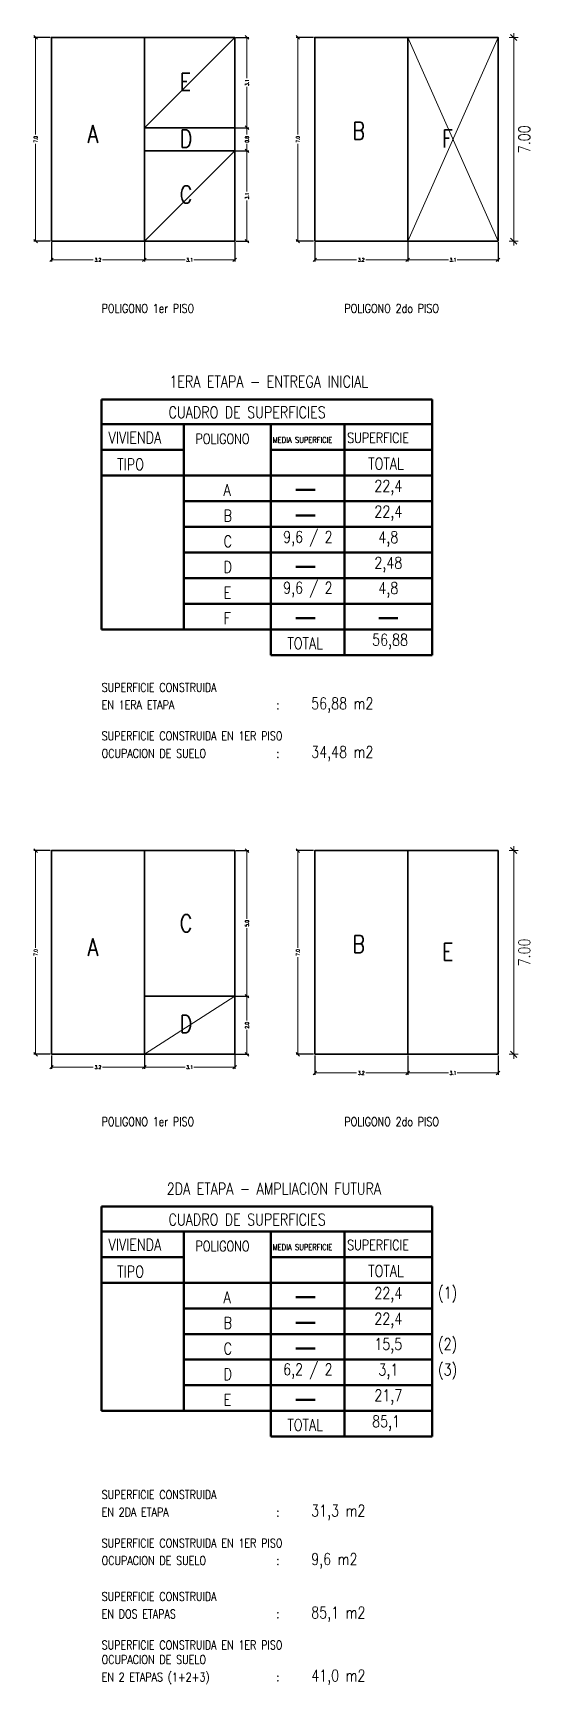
# Model space of a CAD drawing. Header units: metres. Extents: x -2 to 612, y -64 to 156.
# Drawn here: x 523.7 to 540.9, y 99.1 to 155.9 of the extents above; entities that cross this region are included whole.
import ezdxf

# ---------------------------------------------------------------- set-up
doc = ezdxf.new("R2010")
doc.units = ezdxf.units.M
doc.header["$LTSCALE"] = 5
doc.header["$MEASUREMENT"] = 0
doc.layers.get('0').update_dxf_attribs({"color": 30})
doc.layers.get('DEFPOINTS').update_dxf_attribs({"color": 210})
for name, color, linetype, lineweight in [('A-ANNO-DIMS', 3, 'Continuous', 18), ('A-ANNO-TEXT', 3, 'Continuous', 18), ('A-AREA-LINE', 1, 'Continuous', 50), ('A-ELEV-IDEN', 3, 'Continuous', 18), ('A-ELEV-MBE1', 7, 'Continuous', 35)]:
    doc.layers.add(name, color=color, linetype=linetype, lineweight=lineweight)
doc.styles.add('E-ROMANS', font='romans.shx', dxfattribs={"width": 0.8})
doc.dimstyles.new('E-0100_TICK_12', dxfattribs={"dimscale": 0.001, "dimtxt": 120, "dimasz": 120, "dimexe": 60, "dimexo": 40, "dimgap": 60, "dimtad": 0, "dimzin": 0, "dimdsep": 46, "dimtxsty": 'E-ROMANS', "dimblk": 'OBLIQUE', "dimcen": 60, "dimclrd": 256, "dimclre": 256, "dimclrt": 256, "dimadec": 0, "dimazin": 0, "dimtfac": 1, "dimtmove": 1, "dimatfit": 3, "dimldrblk": 'OPEN90', "dimfxl": 1, "dimtfill": 1, "dimtolj": 1, "dimtzin": 0, "dimlwd": -1, "dimarcsym": 0})

# ---------------------------------------------------------------- blocks, each defined once
blk = doc.blocks.new('_Oblique')
at = {"color": 0, "linetype": 'ByBlock', "lineweight": -2}
blk.add_line((-0.5, -0.5), (0.5, 0.5), dxfattribs=at)
blk = doc.blocks.new('*D1518')
at = {"layer": 'A-ANNO-DIMS', "lineweight": -2, "transparency": 16777216}
for p, q in [((524.33, 155.735), (523.766, 155.735)), ((524.33, 148.736), (523.766, 148.736))]:
    blk.add_line(p, q, dxfattribs=at)
at = {"layer": 'A-ANNO-DIMS', "transparency": 16777216}
for p, q in [((523.826, 155.735), (523.826, 152.396)), ((523.826, 148.736), (523.826, 152.075))]:
    blk.add_line(p, q, dxfattribs=at)
at = {"layer": 'DEFPOINTS', "color": 0, "transparency": 16777216}
for p in [(523.826, 155.735), (524.37, 155.735), (524.37, 148.736)]:
    blk.add_point(p, dxfattribs=at)
at = {"layer": 'A-ANNO-DIMS', "transparency": 16777216, "xscale": 0.12, "yscale": 0.12, "zscale": 0.12}
for p, rotation in [((523.826, 155.735), 90), ((523.826, 148.736), 270)]:
    blk.add_blockref('_Oblique', p, dxfattribs=dict(at, rotation=rotation))
at = {"layer": 'A-ANNO-DIMS', "transparency": 16777216, "insert": (523.826, 152.235), "char_height": 0.12, "attachment_point": 5, "rotation": 90, "style": 'E-ROMANS', "bg_fill": 3, "box_fill_scale": 1.25, "bg_fill_color": 256, "bg_fill_true_color": 13158600, "bg_fill_transparency": 0}
blk.add_mtext('\\A1;7.0', dxfattribs=at)
blk = doc.blocks.new('_Open90')
at = {"color": 0, "linetype": 'ByBlock', "lineweight": -2}
for p, q in [((0, 0), (-1, 0)), ((-0.5, 0.5), (0, 0)), ((0, 0), (-0.5, -0.5))]:
    blk.add_line(p, q, dxfattribs=at)
blk = doc.blocks.new('*D1519')
at = {"layer": 'A-ANNO-DIMS', "lineweight": -2, "transparency": 16777216}
for p, q in [((524.37, 148.696), (524.37, 148.035)), ((527.563, 148.696), (527.563, 148.035))]:
    blk.add_line(p, q, dxfattribs=at)
at = {"layer": 'A-ANNO-DIMS', "transparency": 16777216}
for p, q in [((524.37, 148.095), (525.806, 148.095)), ((527.563, 148.095), (526.127, 148.095))]:
    blk.add_line(p, q, dxfattribs=at)
at = {"layer": 'DEFPOINTS', "color": 0, "transparency": 16777216}
for p in [(524.37, 148.736), (527.563, 148.736), (527.563, 148.095)]:
    blk.add_point(p, dxfattribs=at)
at = {"layer": 'A-ANNO-DIMS', "transparency": 16777216, "xscale": 0.12, "yscale": 0.12, "zscale": 0.12, "rotation": 180}
blk.add_blockref('_Oblique', (524.37, 148.095), dxfattribs=at)
at = {"layer": 'A-ANNO-DIMS', "transparency": 16777216, "xscale": 0.12, "yscale": 0.12, "zscale": 0.12}
blk.add_blockref('_Oblique', (527.563, 148.095), dxfattribs=at)
at = {"layer": 'A-ANNO-DIMS', "transparency": 16777216, "insert": (525.967, 148.095), "char_height": 0.12, "attachment_point": 5, "style": 'E-ROMANS', "bg_fill": 3, "box_fill_scale": 1.25, "bg_fill_color": 256, "bg_fill_true_color": 13158600, "bg_fill_transparency": 0}
blk.add_mtext('\\A1;3.2', dxfattribs=at)
blk = doc.blocks.new('*D1520')
at = {"layer": 'A-ANNO-DIMS', "lineweight": -2, "transparency": 16777216}
for p, q in [((527.563, 148.696), (527.563, 148.035)), ((530.665, 148.696), (530.665, 148.035))]:
    blk.add_line(p, q, dxfattribs=at)
at = {"layer": 'A-ANNO-DIMS', "transparency": 16777216}
for p, q in [((527.563, 148.095), (528.967, 148.095)), ((530.665, 148.095), (529.261, 148.095))]:
    blk.add_line(p, q, dxfattribs=at)
at = {"layer": 'DEFPOINTS', "color": 0, "transparency": 16777216}
for p in [(527.563, 148.736), (530.665, 148.736), (530.665, 148.095)]:
    blk.add_point(p, dxfattribs=at)
at = {"layer": 'A-ANNO-DIMS', "transparency": 16777216, "xscale": 0.12, "yscale": 0.12, "zscale": 0.12, "rotation": 180}
blk.add_blockref('_Oblique', (527.563, 148.095), dxfattribs=at)
at = {"layer": 'A-ANNO-DIMS', "transparency": 16777216, "xscale": 0.12, "yscale": 0.12, "zscale": 0.12}
blk.add_blockref('_Oblique', (530.665, 148.095), dxfattribs=at)
at = {"layer": 'A-ANNO-DIMS', "transparency": 16777216, "insert": (529.114, 148.095), "char_height": 0.12, "attachment_point": 5, "style": 'E-ROMANS', "bg_fill": 3, "box_fill_scale": 1.25, "bg_fill_color": 256, "bg_fill_true_color": 13158600, "bg_fill_transparency": 0}
blk.add_mtext('\\A1;3.1', dxfattribs=at)
blk = doc.blocks.new('*D1521')
at = {"layer": 'A-ANNO-DIMS', "lineweight": -2, "transparency": 16777216}
for p, q in [((530.705, 151.838), (531.146, 151.838)), ((530.705, 148.736), (531.146, 148.736))]:
    blk.add_line(p, q, dxfattribs=at)
at = {"layer": 'A-ANNO-DIMS', "transparency": 16777216}
for p, q in [((531.086, 151.838), (531.086, 150.434)), ((531.086, 148.736), (531.086, 150.14))]:
    blk.add_line(p, q, dxfattribs=at)
at = {"layer": 'DEFPOINTS', "color": 0, "transparency": 16777216}
for p in [(530.665, 151.838), (531.086, 151.838), (530.665, 148.736)]:
    blk.add_point(p, dxfattribs=at)
at = {"layer": 'A-ANNO-DIMS', "transparency": 16777216, "xscale": 0.12, "yscale": 0.12, "zscale": 0.12}
for p, rotation in [((531.086, 151.838), 90), ((531.086, 148.736), 270)]:
    blk.add_blockref('_Oblique', p, dxfattribs=dict(at, rotation=rotation))
at = {"layer": 'A-ANNO-DIMS', "transparency": 16777216, "insert": (531.086, 150.287), "char_height": 0.12, "attachment_point": 5, "rotation": 90, "style": 'E-ROMANS', "bg_fill": 3, "box_fill_scale": 1.25, "bg_fill_color": 256, "bg_fill_true_color": 13158600, "bg_fill_transparency": 0}
blk.add_mtext('\\A1;3.1', dxfattribs=at)
blk = doc.blocks.new('*D1522')
at = {"layer": 'A-ANNO-DIMS', "lineweight": -2, "transparency": 16777216}
for p, q in [((530.705, 152.633), (531.146, 152.633)), ((530.705, 151.838), (531.146, 151.838))]:
    blk.add_line(p, q, dxfattribs=at)
at = {"layer": 'A-ANNO-DIMS', "transparency": 16777216}
for p, q in [((531.086, 152.633), (531.086, 152.396)), ((531.086, 151.838), (531.086, 152.075))]:
    blk.add_line(p, q, dxfattribs=at)
at = {"layer": 'DEFPOINTS', "color": 0, "transparency": 16777216}
for p in [(530.665, 152.633), (530.665, 151.838)]:
    blk.add_point(p, dxfattribs=at)
at = {"layer": 'A-ANNO-DIMS', "transparency": 16777216, "xscale": 0.12, "yscale": 0.12, "zscale": 0.12}
for p, rotation in [((531.086, 152.633), 90), ((531.086, 151.838), 270)]:
    blk.add_blockref('_Oblique', p, dxfattribs=dict(at, rotation=rotation))
at = {"layer": 'A-ANNO-DIMS', "transparency": 16777216, "insert": (531.086, 152.235), "char_height": 0.12, "attachment_point": 5, "rotation": 90, "style": 'E-ROMANS', "bg_fill": 3, "box_fill_scale": 1.25, "bg_fill_color": 256, "bg_fill_true_color": 13158600, "bg_fill_transparency": 0}
blk.add_mtext('\\A1;0.8', dxfattribs=at)
at = {"layer": 'DEFPOINTS', "color": 0, "transparency": 16777216}
blk.add_point((531.086, 152.633), dxfattribs=at)
blk = doc.blocks.new('*D1523')
at = {"layer": 'A-ANNO-DIMS', "lineweight": -2, "transparency": 16777216}
for p, q in [((530.705, 155.735), (531.146, 155.735)), ((530.705, 152.633), (531.146, 152.633))]:
    blk.add_line(p, q, dxfattribs=at)
at = {"layer": 'A-ANNO-DIMS', "transparency": 16777216}
for p, q in [((531.086, 155.735), (531.086, 154.331)), ((531.086, 152.633), (531.086, 154.037))]:
    blk.add_line(p, q, dxfattribs=at)
at = {"layer": 'DEFPOINTS', "color": 0, "transparency": 16777216}
for p in [(530.665, 155.735), (531.086, 155.735), (530.665, 152.633)]:
    blk.add_point(p, dxfattribs=at)
at = {"layer": 'A-ANNO-DIMS', "transparency": 16777216, "xscale": 0.12, "yscale": 0.12, "zscale": 0.12}
for p, rotation in [((531.086, 155.735), 90), ((531.086, 152.633), 270)]:
    blk.add_blockref('_Oblique', p, dxfattribs=dict(at, rotation=rotation))
at = {"layer": 'A-ANNO-DIMS', "transparency": 16777216, "insert": (531.086, 154.184), "char_height": 0.12, "attachment_point": 5, "rotation": 90, "style": 'E-ROMANS', "bg_fill": 3, "box_fill_scale": 1.25, "bg_fill_color": 256, "bg_fill_true_color": 13158600, "bg_fill_transparency": 0}
blk.add_mtext('\\A1;3.1', dxfattribs=at)
blk = doc.blocks.new('*D1524')
at = {"layer": 'A-ANNO-DIMS', "lineweight": -2, "transparency": 16777216}
for p, q in [((533.418, 148.696), (533.418, 148.035)), ((536.611, 148.696), (536.611, 148.035))]:
    blk.add_line(p, q, dxfattribs=at)
at = {"layer": 'A-ANNO-DIMS', "transparency": 16777216}
for p, q in [((533.418, 148.095), (534.854, 148.095)), ((536.611, 148.095), (535.175, 148.095))]:
    blk.add_line(p, q, dxfattribs=at)
at = {"layer": 'DEFPOINTS', "color": 0, "transparency": 16777216}
for p in [(533.418, 148.736), (536.611, 148.736), (536.611, 148.095)]:
    blk.add_point(p, dxfattribs=at)
at = {"layer": 'A-ANNO-DIMS', "transparency": 16777216, "xscale": 0.12, "yscale": 0.12, "zscale": 0.12, "rotation": 180}
blk.add_blockref('_Oblique', (533.418, 148.095), dxfattribs=at)
at = {"layer": 'A-ANNO-DIMS', "transparency": 16777216, "xscale": 0.12, "yscale": 0.12, "zscale": 0.12}
blk.add_blockref('_Oblique', (536.611, 148.095), dxfattribs=at)
at = {"layer": 'A-ANNO-DIMS', "transparency": 16777216, "insert": (535.014, 148.095), "char_height": 0.12, "attachment_point": 5, "style": 'E-ROMANS', "bg_fill": 3, "box_fill_scale": 1.25, "bg_fill_color": 256, "bg_fill_true_color": 13158600, "bg_fill_transparency": 0}
blk.add_mtext('\\A1;3.2', dxfattribs=at)
blk = doc.blocks.new('*D1525')
at = {"layer": 'A-ANNO-DIMS', "lineweight": -2, "transparency": 16777216}
for p, q in [((536.611, 148.696), (536.611, 148.035)), ((539.713, 148.696), (539.713, 148.035))]:
    blk.add_line(p, q, dxfattribs=at)
at = {"layer": 'A-ANNO-DIMS', "transparency": 16777216}
for p, q in [((536.611, 148.095), (538.015, 148.095)), ((539.713, 148.095), (538.309, 148.095))]:
    blk.add_line(p, q, dxfattribs=at)
at = {"layer": 'DEFPOINTS', "color": 0, "transparency": 16777216}
for p in [(536.611, 148.736), (539.713, 148.736), (539.713, 148.095)]:
    blk.add_point(p, dxfattribs=at)
at = {"layer": 'A-ANNO-DIMS', "transparency": 16777216, "xscale": 0.12, "yscale": 0.12, "zscale": 0.12, "rotation": 180}
blk.add_blockref('_Oblique', (536.611, 148.095), dxfattribs=at)
at = {"layer": 'A-ANNO-DIMS', "transparency": 16777216, "xscale": 0.12, "yscale": 0.12, "zscale": 0.12}
blk.add_blockref('_Oblique', (539.713, 148.095), dxfattribs=at)
at = {"layer": 'A-ANNO-DIMS', "transparency": 16777216, "insert": (538.162, 148.095), "char_height": 0.12, "attachment_point": 5, "style": 'E-ROMANS', "bg_fill": 3, "box_fill_scale": 1.25, "bg_fill_color": 256, "bg_fill_true_color": 13158600, "bg_fill_transparency": 0}
blk.add_mtext('\\A1;3.1', dxfattribs=at)
blk = doc.blocks.new('*D1526')
at = {"layer": 'A-ANNO-DIMS', "lineweight": -2, "transparency": 16777216}
for p, q in [((533.378, 155.735), (532.775, 155.735)), ((533.378, 148.736), (532.775, 148.736))]:
    blk.add_line(p, q, dxfattribs=at)
at = {"layer": 'A-ANNO-DIMS', "transparency": 16777216}
for p, q in [((532.835, 155.735), (532.835, 152.396)), ((532.835, 148.736), (532.835, 152.075))]:
    blk.add_line(p, q, dxfattribs=at)
at = {"layer": 'DEFPOINTS', "color": 0, "transparency": 16777216}
for p in [(532.835, 155.735), (533.418, 155.735), (533.418, 148.736)]:
    blk.add_point(p, dxfattribs=at)
at = {"layer": 'A-ANNO-DIMS', "transparency": 16777216, "xscale": 0.12, "yscale": 0.12, "zscale": 0.12}
for p, rotation in [((532.835, 155.735), 90), ((532.835, 148.736), 270)]:
    blk.add_blockref('_Oblique', p, dxfattribs=dict(at, rotation=rotation))
at = {"layer": 'A-ANNO-DIMS', "transparency": 16777216, "insert": (532.835, 152.235), "char_height": 0.12, "attachment_point": 5, "rotation": 90, "style": 'E-ROMANS', "bg_fill": 3, "box_fill_scale": 1.25, "bg_fill_color": 256, "bg_fill_true_color": 13158600, "bg_fill_transparency": 0}
blk.add_mtext('\\A1;7.0', dxfattribs=at)
blk = doc.blocks.new('ARCH TICK 2')
for p, q in [((-1, 0), (0.5, 0)), ((0, 0.5), (0, -0.5))]:
    blk.add_line(p, q)
at = {"color": 0, "linetype": 'ByBlock'}
blk.add_line((-0.35, -0.35), (0.35, 0.35), dxfattribs=at)
at = {"color": 0, "linetype": 'ByBlock', "const_width": 0.106}
blk.add_lwpolyline([(-0.35, -0.35), (0.35, 0.35)], dxfattribs=at)
blk = doc.blocks.new('*D1527')
at = {"layer": 'A-ANNO-DIMS', "transparency": 16777216}
blk.add_line((540.251, 149.036), (540.251, 155.435), dxfattribs=at)
at = {"layer": 'DEFPOINTS', "color": 0, "transparency": 16777216}
for p in [(539.713, 155.735), (540.251, 155.735), (539.713, 148.736)]:
    blk.add_point(p, dxfattribs=at)
at = {"layer": 'A-ANNO-DIMS', "transparency": 16777216, "xscale": 0.3, "yscale": 0.3, "zscale": 0.3}
for p, rotation in [((540.251, 155.735), 90), ((540.251, 148.736), 270)]:
    blk.add_blockref('ARCH TICK 2', p, dxfattribs=dict(at, rotation=rotation))
at = {"layer": 'A-ANNO-DIMS', "transparency": 16777216, "insert": (540.617, 152.235), "char_height": 0.4, "attachment_point": 5, "rotation": 90, "style": 'E-ROMANS'}
blk.add_mtext('\\A1;7.00', dxfattribs=at)
blk = doc.blocks.new('*D1529')
at = {"layer": 'A-ANNO-DIMS', "lineweight": -2, "transparency": 16777216}
for p, q in [((524.33, 127.795), (523.766, 127.795)), ((524.33, 120.796), (523.766, 120.796))]:
    blk.add_line(p, q, dxfattribs=at)
at = {"layer": 'A-ANNO-DIMS', "transparency": 16777216}
for p, q in [((523.826, 127.795), (523.826, 124.456)), ((523.826, 120.796), (523.826, 124.135))]:
    blk.add_line(p, q, dxfattribs=at)
at = {"layer": 'DEFPOINTS', "color": 0, "transparency": 16777216}
for p in [(523.826, 127.795), (524.37, 127.795), (524.37, 120.796)]:
    blk.add_point(p, dxfattribs=at)
at = {"layer": 'A-ANNO-DIMS', "transparency": 16777216, "xscale": 0.12, "yscale": 0.12, "zscale": 0.12}
for p, rotation in [((523.826, 127.795), 90), ((523.826, 120.796), 270)]:
    blk.add_blockref('_Oblique', p, dxfattribs=dict(at, rotation=rotation))
at = {"layer": 'A-ANNO-DIMS', "transparency": 16777216, "insert": (523.826, 124.295), "char_height": 0.12, "attachment_point": 5, "rotation": 90, "style": 'E-ROMANS', "bg_fill": 3, "box_fill_scale": 1.25, "bg_fill_color": 256, "bg_fill_true_color": 13158600, "bg_fill_transparency": 0}
blk.add_mtext('\\A1;7.0', dxfattribs=at)
blk = doc.blocks.new('*D1530')
at = {"layer": 'A-ANNO-DIMS', "lineweight": -2, "transparency": 16777216}
for p, q in [((527.563, 122.756), (527.563, 120.294)), ((524.37, 120.756), (524.37, 120.294))]:
    blk.add_line(p, q, dxfattribs=at)
at = {"layer": 'A-ANNO-DIMS', "transparency": 16777216}
for p, q in [((524.37, 120.354), (525.806, 120.354)), ((527.563, 120.354), (526.127, 120.354))]:
    blk.add_line(p, q, dxfattribs=at)
at = {"layer": 'DEFPOINTS', "color": 0, "transparency": 16777216}
for p in [(527.563, 122.796), (524.37, 120.796), (527.563, 120.354)]:
    blk.add_point(p, dxfattribs=at)
at = {"layer": 'A-ANNO-DIMS', "transparency": 16777216, "xscale": 0.12, "yscale": 0.12, "zscale": 0.12, "rotation": 180}
blk.add_blockref('_Oblique', (524.37, 120.354), dxfattribs=at)
at = {"layer": 'A-ANNO-DIMS', "transparency": 16777216, "xscale": 0.12, "yscale": 0.12, "zscale": 0.12}
blk.add_blockref('_Oblique', (527.563, 120.354), dxfattribs=at)
at = {"layer": 'A-ANNO-DIMS', "transparency": 16777216, "insert": (525.967, 120.354), "char_height": 0.12, "attachment_point": 5, "style": 'E-ROMANS', "bg_fill": 3, "box_fill_scale": 1.25, "bg_fill_color": 256, "bg_fill_true_color": 13158600, "bg_fill_transparency": 0}
blk.add_mtext('\\A1;3.2', dxfattribs=at)
blk = doc.blocks.new('*D1531')
at = {"layer": 'A-ANNO-DIMS', "lineweight": -2, "transparency": 16777216}
for p, q in [((527.563, 122.756), (527.563, 120.294)), ((530.665, 122.756), (530.665, 120.294))]:
    blk.add_line(p, q, dxfattribs=at)
at = {"layer": 'A-ANNO-DIMS', "transparency": 16777216}
for p, q in [((527.563, 120.354), (528.967, 120.354)), ((530.665, 120.354), (529.261, 120.354))]:
    blk.add_line(p, q, dxfattribs=at)
at = {"layer": 'DEFPOINTS', "color": 0, "transparency": 16777216}
for p in [(527.563, 122.796), (530.665, 122.796), (530.665, 120.354)]:
    blk.add_point(p, dxfattribs=at)
at = {"layer": 'A-ANNO-DIMS', "transparency": 16777216, "xscale": 0.12, "yscale": 0.12, "zscale": 0.12, "rotation": 180}
blk.add_blockref('_Oblique', (527.563, 120.354), dxfattribs=at)
at = {"layer": 'A-ANNO-DIMS', "transparency": 16777216, "xscale": 0.12, "yscale": 0.12, "zscale": 0.12}
blk.add_blockref('_Oblique', (530.665, 120.354), dxfattribs=at)
at = {"layer": 'A-ANNO-DIMS', "transparency": 16777216, "insert": (529.114, 120.354), "char_height": 0.12, "attachment_point": 5, "style": 'E-ROMANS', "bg_fill": 3, "box_fill_scale": 1.25, "bg_fill_color": 256, "bg_fill_true_color": 13158600, "bg_fill_transparency": 0}
blk.add_mtext('\\A1;3.1', dxfattribs=at)
blk = doc.blocks.new('*D1532')
at = {"layer": 'A-ANNO-DIMS', "lineweight": -2, "transparency": 16777216}
for p, q in [((530.705, 127.795), (531.146, 127.795)), ((530.705, 122.796), (531.146, 122.796))]:
    blk.add_line(p, q, dxfattribs=at)
at = {"layer": 'A-ANNO-DIMS', "transparency": 16777216}
for p, q in [((531.086, 127.795), (531.086, 125.456)), ((531.086, 122.796), (531.086, 125.135))]:
    blk.add_line(p, q, dxfattribs=at)
at = {"layer": 'DEFPOINTS', "color": 0, "transparency": 16777216}
for p in [(530.665, 127.795), (531.086, 127.795), (530.665, 122.796)]:
    blk.add_point(p, dxfattribs=at)
at = {"layer": 'A-ANNO-DIMS', "transparency": 16777216, "xscale": 0.12, "yscale": 0.12, "zscale": 0.12}
for p, rotation in [((531.086, 127.795), 90), ((531.086, 122.796), 270)]:
    blk.add_blockref('_Oblique', p, dxfattribs=dict(at, rotation=rotation))
at = {"layer": 'A-ANNO-DIMS', "transparency": 16777216, "insert": (531.086, 125.295), "char_height": 0.12, "attachment_point": 5, "rotation": 90, "style": 'E-ROMANS', "bg_fill": 3, "box_fill_scale": 1.25, "bg_fill_color": 256, "bg_fill_true_color": 13158600, "bg_fill_transparency": 0}
blk.add_mtext('\\A1;5.0', dxfattribs=at)
blk = doc.blocks.new('*D1533')
at = {"layer": 'A-ANNO-DIMS', "lineweight": -2, "transparency": 16777216}
for p, q in [((533.418, 120.756), (533.418, 120.095)), ((536.611, 120.756), (536.611, 120.095))]:
    blk.add_line(p, q, dxfattribs=at)
at = {"layer": 'A-ANNO-DIMS', "transparency": 16777216}
for p, q in [((533.418, 120.155), (534.854, 120.155)), ((536.611, 120.155), (535.175, 120.155))]:
    blk.add_line(p, q, dxfattribs=at)
at = {"layer": 'DEFPOINTS', "color": 0, "transparency": 16777216}
for p in [(533.418, 120.796), (536.611, 120.796), (536.611, 120.155)]:
    blk.add_point(p, dxfattribs=at)
at = {"layer": 'A-ANNO-DIMS', "transparency": 16777216, "xscale": 0.12, "yscale": 0.12, "zscale": 0.12, "rotation": 180}
blk.add_blockref('_Oblique', (533.418, 120.155), dxfattribs=at)
at = {"layer": 'A-ANNO-DIMS', "transparency": 16777216, "xscale": 0.12, "yscale": 0.12, "zscale": 0.12}
blk.add_blockref('_Oblique', (536.611, 120.155), dxfattribs=at)
at = {"layer": 'A-ANNO-DIMS', "transparency": 16777216, "insert": (535.014, 120.155), "char_height": 0.12, "attachment_point": 5, "style": 'E-ROMANS', "bg_fill": 3, "box_fill_scale": 1.25, "bg_fill_color": 256, "bg_fill_true_color": 13158600, "bg_fill_transparency": 0}
blk.add_mtext('\\A1;3.2', dxfattribs=at)
blk = doc.blocks.new('*D1534')
at = {"layer": 'A-ANNO-DIMS', "lineweight": -2, "transparency": 16777216}
for p, q in [((536.611, 120.756), (536.611, 120.095)), ((539.713, 120.756), (539.713, 120.095))]:
    blk.add_line(p, q, dxfattribs=at)
at = {"layer": 'A-ANNO-DIMS', "transparency": 16777216}
for p, q in [((536.611, 120.155), (538.015, 120.155)), ((539.713, 120.155), (538.309, 120.155))]:
    blk.add_line(p, q, dxfattribs=at)
at = {"layer": 'DEFPOINTS', "color": 0, "transparency": 16777216}
for p in [(536.611, 120.796), (539.713, 120.796), (539.713, 120.155)]:
    blk.add_point(p, dxfattribs=at)
at = {"layer": 'A-ANNO-DIMS', "transparency": 16777216, "xscale": 0.12, "yscale": 0.12, "zscale": 0.12, "rotation": 180}
blk.add_blockref('_Oblique', (536.611, 120.155), dxfattribs=at)
at = {"layer": 'A-ANNO-DIMS', "transparency": 16777216, "xscale": 0.12, "yscale": 0.12, "zscale": 0.12}
blk.add_blockref('_Oblique', (539.713, 120.155), dxfattribs=at)
at = {"layer": 'A-ANNO-DIMS', "transparency": 16777216, "insert": (538.162, 120.155), "char_height": 0.12, "attachment_point": 5, "style": 'E-ROMANS', "bg_fill": 3, "box_fill_scale": 1.25, "bg_fill_color": 256, "bg_fill_true_color": 13158600, "bg_fill_transparency": 0}
blk.add_mtext('\\A1;3.1', dxfattribs=at)
blk = doc.blocks.new('*D1535')
at = {"layer": 'A-ANNO-DIMS', "lineweight": -2, "transparency": 16777216}
for p, q in [((533.378, 127.795), (532.775, 127.795)), ((533.378, 120.796), (532.775, 120.796))]:
    blk.add_line(p, q, dxfattribs=at)
at = {"layer": 'A-ANNO-DIMS', "transparency": 16777216}
for p, q in [((532.835, 127.795), (532.835, 124.456)), ((532.835, 120.796), (532.835, 124.135))]:
    blk.add_line(p, q, dxfattribs=at)
at = {"layer": 'DEFPOINTS', "color": 0, "transparency": 16777216}
for p in [(532.835, 127.795), (533.418, 127.795), (533.418, 120.796)]:
    blk.add_point(p, dxfattribs=at)
at = {"layer": 'A-ANNO-DIMS', "transparency": 16777216, "xscale": 0.12, "yscale": 0.12, "zscale": 0.12}
for p, rotation in [((532.835, 127.795), 90), ((532.835, 120.796), 270)]:
    blk.add_blockref('_Oblique', p, dxfattribs=dict(at, rotation=rotation))
at = {"layer": 'A-ANNO-DIMS', "transparency": 16777216, "insert": (532.835, 124.295), "char_height": 0.12, "attachment_point": 5, "rotation": 90, "style": 'E-ROMANS', "bg_fill": 3, "box_fill_scale": 1.25, "bg_fill_color": 256, "bg_fill_true_color": 13158600, "bg_fill_transparency": 0}
blk.add_mtext('\\A1;7.0', dxfattribs=at)
blk = doc.blocks.new('*D908')
at = {"layer": 'A-ANNO-DIMS', "transparency": 16777216}
blk.add_line((540.251, 121.096), (540.251, 127.495), dxfattribs=at)
at = {"layer": 'DEFPOINTS', "color": 0, "transparency": 16777216}
for p in [(539.713, 127.795), (540.251, 127.795), (539.713, 120.796)]:
    blk.add_point(p, dxfattribs=at)
at = {"layer": 'A-ANNO-DIMS', "transparency": 16777216, "xscale": 0.3, "yscale": 0.3, "zscale": 0.3}
for p, rotation in [((540.251, 127.795), 90), ((540.251, 120.796), 270)]:
    blk.add_blockref('ARCH TICK 2', p, dxfattribs=dict(at, rotation=rotation))
at = {"layer": 'A-ANNO-DIMS', "transparency": 16777216, "insert": (540.617, 124.295), "char_height": 0.4, "attachment_point": 5, "rotation": 90, "style": 'E-ROMANS'}
blk.add_mtext('\\A1;7.00', dxfattribs=at)
blk = doc.blocks.new('*D1536')
at = {"layer": 'A-ANNO-DIMS', "lineweight": -2, "transparency": 16777216}
for p, q in [((530.705, 122.796), (531.146, 122.796)), ((530.705, 120.796), (531.146, 120.796))]:
    blk.add_line(p, q, dxfattribs=at)
at = {"layer": 'A-ANNO-DIMS', "transparency": 16777216}
for p, q in [((531.086, 122.796), (531.086, 121.956)), ((531.086, 120.796), (531.086, 121.635))]:
    blk.add_line(p, q, dxfattribs=at)
at = {"layer": 'DEFPOINTS', "color": 0, "transparency": 16777216}
for p in [(530.665, 122.796), (530.665, 120.796), (531.086, 120.796)]:
    blk.add_point(p, dxfattribs=at)
at = {"layer": 'A-ANNO-DIMS', "transparency": 16777216, "xscale": 0.12, "yscale": 0.12, "zscale": 0.12}
for p, rotation in [((531.086, 122.796), 90), ((531.086, 120.796), 270)]:
    blk.add_blockref('_Oblique', p, dxfattribs=dict(at, rotation=rotation))
at = {"layer": 'A-ANNO-DIMS', "transparency": 16777216, "insert": (531.086, 121.796), "char_height": 0.12, "attachment_point": 5, "rotation": 90, "style": 'E-ROMANS', "bg_fill": 3, "box_fill_scale": 1.25, "bg_fill_color": 256, "bg_fill_true_color": 13158600, "bg_fill_transparency": 0}
blk.add_mtext('\\A1;2.0', dxfattribs=at)

msp = doc.modelspace()

# ---------------------------------------------------------------- linework, layer by layer
at = {"layer": 'A-AREA-LINE'}
for p, q in [((526.09261, 143.29972), (537.44865, 143.29972)), ((526.09261, 143.29972), (526.09261, 135.39575)), ((537.44865, 143.29972), (537.44865, 134.51455)), ((526.09261, 142.44535), (537.44865, 142.44535)), ((528.9156, 142.44535), (528.9156, 135.39575)), ((531.90734, 142.44535), (531.90734, 136.27695)), ((534.44, 142.44535), (534.44, 136.27695)), ((534.44, 142.44535), (534.44, 134.51455)), ((526.09261, 141.56415), (528.9156, 141.56415)), ((531.90734, 141.56415), (534.44, 141.56415)), ((531.90734, 141.56415), (531.90734, 134.51455)), ((534.44, 141.56415), (537.44865, 141.56415)), ((526.09261, 140.68295), (531.90734, 140.68295)), ((531.90734, 140.68295), (534.44, 140.68295)), ((534.44, 140.68295), (537.44865, 140.68295)), ((528.9156, 139.80175), (531.90734, 139.80175)), ((531.90734, 139.80175), (534.44, 139.80175)), ((532.77027, 140.18635), (533.42934, 140.18635)), ((534.44, 139.80175), (537.44865, 139.80175)), ((532.77027, 139.30515), (533.42934, 139.30515)), ((528.9156, 138.92055), (531.90734, 138.92055)), ((531.90734, 138.92055), (534.44, 138.92055)), ((534.44, 138.92055), (537.44865, 138.92055)), ((528.9156, 138.03935), (531.90734, 138.03935)), ((531.90734, 138.03935), (534.44, 138.03935)), ((534.44, 138.03935), (537.44865, 138.03935)), ((532.77027, 137.54275), (533.42934, 137.54275)), ((528.9156, 137.15815), (531.90734, 137.15815)), ((531.90734, 137.15815), (534.44, 137.15815)), ((534.44, 137.15815), (537.44865, 137.15815)), ((528.9156, 136.27695), (531.90734, 136.27695)), ((531.90734, 136.27695), (534.44, 136.27695)), ((534.44, 136.27695), (537.44865, 136.27695)), ((532.77027, 135.78035), (533.42934, 135.78035)), ((535.61479, 135.78035), (536.27386, 135.78035)), ((526.09261, 135.39575), (531.90734, 135.39575)), ((528.9156, 135.39575), (531.90734, 135.39575)), ((528.9156, 135.39575), (531.90734, 135.39575)), ((531.90734, 135.39575), (534.44, 135.39575)), ((531.90734, 135.39575), (531.90734, 134.51455)), ((531.90734, 135.39575), (534.44, 135.39575)), ((534.44, 135.39575), (537.44865, 135.39575)), ((534.44, 135.39575), (534.44, 134.51455)), ((534.44, 135.39575), (534.44, 134.51455)), ((534.44, 135.39575), (537.44865, 135.39575)), ((534.44, 135.39575), (537.44865, 135.39575)), ((537.44865, 135.39575), (537.44865, 134.51455)), ((531.90734, 134.51455), (537.44865, 134.51455)), ((531.90734, 134.51455), (534.44, 134.51455)), ((534.44, 134.51455), (537.44865, 134.51455)), ((526.09261, 115.56562), (537.44865, 115.56562)), ((526.09261, 115.56562), (526.09261, 108.54284)), ((537.44865, 115.56562), (537.44865, 107.66164)), ((526.09261, 114.71125), (537.44865, 114.71125)), ((528.9156, 114.71125), (528.9156, 108.54284)), ((531.90734, 114.71125), (531.90734, 108.54284)), ((534.44, 114.71125), (534.44, 108.54284)), ((534.44, 114.71125), (534.44, 107.66164)), ((526.09261, 113.83005), (528.9156, 113.83005)), ((531.90734, 113.83005), (534.44, 113.83005)), ((531.90734, 113.83005), (531.90734, 107.66164)), ((534.44, 113.83005), (537.44865, 113.83005)), ((526.09261, 112.94885), (531.90734, 112.94885)), ((531.90734, 112.94885), (534.44, 112.94885)), ((534.44, 112.94885), (537.44865, 112.94885)), ((532.77027, 112.45225), (533.42934, 112.45225)), ((528.9156, 112.06765), (531.90734, 112.06765)), ((531.90734, 112.06765), (534.44, 112.06765)), ((534.44, 112.06765), (537.44865, 112.06765)), ((532.77027, 111.57105), (533.42934, 111.57105)), ((528.9156, 111.18645), (531.90734, 111.18645)), ((531.90734, 111.18645), (534.44, 111.18645)), ((532.77027, 110.68985), (533.42934, 110.68985)), ((534.44, 111.18645), (537.44865, 111.18645)), ((528.9156, 110.30525), (531.90734, 110.30525)), ((531.90734, 110.30525), (534.44, 110.30525)), ((534.44, 110.30525), (537.44865, 110.30525)), ((528.9156, 109.42404), (531.90734, 109.42404)), ((531.90734, 109.42404), (534.44, 109.42404)), ((534.44, 109.42404), (537.44865, 109.42404)), ((526.09261, 108.54284), (531.90734, 108.54284)), ((528.9156, 108.54284), (531.90734, 108.54284)), ((528.9156, 108.54284), (531.90734, 108.54284)), ((528.9156, 108.54284), (531.90734, 108.54284)), ((531.90734, 108.54284), (534.44, 108.54284)), ((531.90734, 108.54284), (531.90734, 107.66164)), ((531.90734, 108.54284), (534.44, 108.54284)), ((531.90734, 108.54284), (534.44, 108.54284)), ((532.77027, 108.92745), (533.42934, 108.92745)), ((534.44, 108.54284), (537.44865, 108.54284)), ((534.44, 108.54284), (534.44, 107.66164)), ((534.44, 108.54284), (534.44, 107.66164)), ((534.44, 108.54284), (537.44865, 108.54284)), ((534.44, 108.54284), (537.44865, 108.54284)), ((534.44, 108.54284), (537.44865, 108.54284)), ((537.44865, 108.54284), (537.44865, 107.66164)), ((531.90734, 107.66164), (537.44865, 107.66164)), ((531.90734, 107.66164), (534.44, 107.66164)), ((534.44, 107.66164), (537.44865, 107.66164))]:
    msp.add_line(p, q, dxfattribs=at)
at = {"layer": 'A-ELEV-MBE1'}
for p, q in [((530.66517, 152.63293), (527.56314, 152.63293)), ((530.66517, 151.83798), (527.56314, 151.83798))]:
    msp.add_line(p, q, dxfattribs=at)
for points in [[(524.37015, 148.73596), (527.56314, 148.73596), (527.56314, 155.73495), (524.37015, 155.73495)], [(530.66517, 148.73596), (527.56314, 148.73596), (527.56314, 155.73495), (530.66517, 155.73495)], [(533.41779, 148.73596), (536.61078, 148.73596), (536.61078, 155.73495), (533.41779, 155.73495)], [(539.71281, 148.73596), (536.61078, 148.73596), (536.61078, 155.73495), (539.71281, 155.73495)], [(524.37015, 120.79579), (527.56314, 120.79579), (527.56314, 127.79478), (524.37015, 127.79478)], [(530.66517, 122.79579), (527.56314, 122.79579), (527.56314, 127.79478), (530.66517, 127.79478)], [(533.41779, 120.79579), (536.61078, 120.79579), (536.61078, 127.79478), (533.41779, 127.79478)], [(539.71281, 120.79579), (536.61078, 120.79579), (536.61078, 127.79478), (539.71281, 127.79478)]]:
    msp.add_lwpolyline(points, close=True, dxfattribs=at)

# ---------------------------------------------------------------- texts
at = {"layer": 'A-ANNO-TEXT', "style": 'E-ROMANS'}
for s, insert, char_height, attachment_point in [('\\pi-1.8,l1.8,t1.8;E', (528.7791, 154.2066), 0.6, 4), ('\\pi-1.8,l1.8,t1.8;A', (525.61004, 152.41747), 0.6, 4), ('\\pi-1.8,l1.8,t1.8;B', (534.7118, 152.52324), 0.6, 4), ('\\pi-1.8,l1.8,t1.8;D', (528.7791, 152.2545), 0.6, 4), ('\\pi-1.8,l1.8,t1.8;F', (537.78737, 152.2545), 0.6, 4), ('\\pi-1.8,l1.8,t1.8;C', (528.7791, 150.33828), 0.6, 4), ('\\pi-0.9,l0.9,t0.9;POLIGONO 1er PISO', (526.09261, 146.42258), 0.3, 4), ('\\pi-0.9,l0.9,t0.9;POLIGONO 2do PISO', (534.43376, 146.42258), 0.3, 4), ('1ERA ETAPA - ENTREGA INICIAL', (531.83466, 143.91013), 0.4, 5), ('CUADRO DE SUPERFICIES', (528.39108, 142.65387), 0.4, 7), ('VIVIENDA', (526.33275, 141.78573), 0.4, 7), ('POLIGONO', (529.31688, 141.76651), 0.35, 7), ('MEDIA SUPERFICIE', (531.97035, 141.80442), 0.2, 7), ('SUPERFICIE', (534.5273, 141.80442), 0.35, 7), ('TIPO', (526.62873, 140.86459), 0.4, 7), ('TOTAL', (535.25309, 140.88531), 0.4, 7), ('A', (530.28308, 139.98339), 0.4, 7), ('22,4', (535.94432, 140.00411), 0.4, 8), ('22,4', (535.94432, 139.12291), 0.4, 8), ('B', (530.28308, 139.10219), 0.4, 7), ('C', (530.28308, 138.22099), 0.4, 7), ('9,6 / 2', (533.17872, 138.24171), 0.4, 8), ('4,8', (535.94432, 138.24171), 0.4, 8), ('D', (530.28308, 137.33979), 0.4, 7), ('2,48', (535.94432, 137.36051), 0.4, 8), ('E', (530.28308, 136.45859), 0.4, 7), ('9,6 / 2', (533.17872, 136.49272), 0.4, 8), ('4,8', (535.94432, 136.49272), 0.4, 8), ('F', (530.28308, 135.57739), 0.4, 7), ('TOTAL', (532.47619, 134.71691), 0.4, 7), ('56,88', (535.38652, 134.71691), 0.4, 7), ('\\pi-0.9,l0.9,t0.9;SUPERFICIE CONSTRUIDA \\P\\pt3.6,4.8,6,7.2;EN 1ERA ETAPA^I^I^I: ^I{\\H1.3333x;56,88 m2}\\P\\pt0.9;\\PSUPERFICIE CONSTRUIDA EN 1ER PISO\\P\\pt4.8,6,7.2,10.8;OCUPACION DE SUELO^I^I:  ^I{\\H1.3333x;34,48 m2}^I', (526.09261, 133.55211), 0.3, 1), ('\\pi-1.8,l1.8,t1.8;C', (528.7791, 125.29528), 0.6, 4), ('\\pi-1.8,l1.8,t1.8;B', (534.7118, 124.58307), 0.6, 4), ('\\pi-1.8,l1.8,t1.8;A', (525.61004, 124.4773), 0.6, 4), ('\\pi-1.8,l1.8,t1.8;E', (537.78737, 124.31433), 0.6, 4), ('\\pi-0.9,l0.9,t0.9;POLIGONO 1er PISO', (526.09261, 118.48241), 0.3, 4), ('\\pi-0.9,l0.9,t0.9;POLIGONO 2do PISO', (534.43376, 118.48241), 0.3, 4), ('2DA ETAPA - AMPLIACION FUTURA', (532.01305, 116.17603), 0.4, 5), ('CUADRO DE SUPERFICIES', (528.39108, 114.91977), 0.4, 7), ('VIVIENDA', (526.33275, 114.05163), 0.4, 7), ('POLIGONO', (529.31688, 114.03241), 0.35, 7), ('MEDIA SUPERFICIE', (531.97035, 114.07032), 0.2, 7), ('SUPERFICIE', (534.5273, 114.07032), 0.35, 7), ('TIPO', (526.62873, 113.13049), 0.4, 7), ('TOTAL', (535.25309, 113.15121), 0.4, 7), ('A', (530.28308, 112.24929), 0.4, 7), ('22,4', (535.94432, 112.27001), 0.4, 8), ('(1)', (537.65162, 112.27001), 0.4, 7), ('22,4', (535.94432, 111.38881), 0.4, 8), ('B', (530.28308, 111.36809), 0.4, 7), ('C', (530.28308, 110.48689), 0.4, 7), ('15,5', (535.94432, 110.52102), 0.4, 8), ('(2)', (537.65162, 110.50761), 0.4, 7), ('6,2 / 2', (533.17872, 109.63982), 0.4, 8), ('3,1', (535.94432, 109.63982), 0.4, 8), ('(3)', (537.65162, 109.62641), 0.4, 7), ('D', (530.28308, 109.60569), 0.4, 7), ('E', (530.28308, 108.72449), 0.4, 7), ('21,7', (535.94432, 108.75862), 0.4, 8), ('TOTAL', (532.47619, 107.86401), 0.4, 7), ('85,1', (535.38652, 107.86401), 0.4, 7), ('\\pi-0.9,l0.9,t0.9;SUPERFICIE CONSTRUIDA \\P\\pt3.6,4.8,6,7.2;EN 2DA ETAPA^I^I^I: ^I{\\H1.3333x;31,3 m2\\P\\pt0.9;}\\PSUPERFICIE CONSTRUIDA EN 1ER PISO\\P\\pt4.8,6,7.2;OCUPACION DE SUELO^I^I:  ^I{\\H1.3333x;9,6 m2\\P\\pt0.9;\\P}SUPERFICIE CONSTRUIDA \\P\\pt3.6,4.8,6,7.2;EN DOS ETAPAS^I^I^I: ^I{\\H1.3333x;85,1 m2\\P\\pt0.9;}\\PSUPERFICIE CONSTRUIDA EN 1ER PISO \\P\\pt4.8;OCUPACION DE SUELO^I\\P\\pt4.8,6,7.2;EN 2 ETAPAS (1+2+3)^I^I:  ^I{\\H1.3333x;41,0 m2}\\P\\pt0.9;^I', (526.09261, 105.818), 0.3, 1)]:
    msp.add_mtext(s, dxfattribs=dict(at, insert=insert, char_height=char_height, attachment_point=attachment_point))

# ---------------------------------------------------------------- next in the draw order: dimensions: what is measured, and where the dimension line sits
at = {"layer": 'A-ANNO-DIMS'}
for base, p1, p2, picture, middle in [((523.82647, 155.73495), (524.37015, 148.73596), (524.37015, 155.73495), '*D1518', (523.82647, 152.23545)), ((523.82647, 127.79478), (524.37015, 120.79579), (524.37015, 127.79478), '*D1529', (523.82647, 124.29528))]:
    dim = msp.add_linear_dim(base=base, p1=p1, p2=p2, angle=90, dimstyle='E-0100_TICK_12', override={"dimdec": 1}, dxfattribs=at)
    dim.commit()
    dim.dimension.update_dxf_attribs({"geometry": picture, "text_midpoint": middle})
for base, p1, p2, picture, middle in [((536.61078, 148.0955), (533.41779, 148.73596), (536.61078, 148.73596), '*D1524', (535.01429, 148.0955)), ((536.61078, 120.15533), (533.41779, 120.79579), (536.61078, 120.79579), '*D1533', (535.01429, 120.15533))]:
    dim = msp.add_linear_dim(base=base, p1=p1, p2=p2, dimstyle='E-0100_TICK_12', override={"dimdec": 1}, dxfattribs=at)
    dim.commit()
    dim.dimension.update_dxf_attribs({"geometry": picture, "text_midpoint": middle})

# ---------------------------------------------------------------- next in the draw order: dimensions: what is measured, and where the dimension line sits
for base, p1, p2, picture, middle in [((532.83541, 155.73495), (533.41779, 148.73596), (533.41779, 155.73495), '*D1526', (532.83541, 152.23545)), ((532.83541, 127.79478), (533.41779, 120.79579), (533.41779, 127.79478), '*D1535', (532.83541, 124.29528))]:
    dim = msp.add_linear_dim(base=base, p1=p1, p2=p2, angle=90, dimstyle='E-0100_TICK_12', override={"dimdec": 1}, dxfattribs=at)
    dim.commit()
    dim.dimension.update_dxf_attribs({"geometry": picture, "text_midpoint": middle})
for base, p1, p2, picture, middle in [((527.56314, 148.0955), (524.37015, 148.73596), (527.56314, 148.73596), '*D1519', (525.96664, 148.0955)), ((539.71281, 148.0955), (536.61078, 148.73596), (539.71281, 148.73596), '*D1525', (538.1618, 148.0955)), ((527.56314, 120.35422), (524.37015, 120.79579), (527.56314, 122.79579), '*D1530', (525.96664, 120.35422)), ((539.71281, 120.15533), (536.61078, 120.79579), (539.71281, 120.79579), '*D1534', (538.1618, 120.15533))]:
    dim = msp.add_linear_dim(base=base, p1=p1, p2=p2, dimstyle='E-0100_TICK_12', override={"dimdec": 1}, dxfattribs=at)
    dim.commit()
    dim.dimension.update_dxf_attribs({"geometry": picture, "text_midpoint": middle})

# ---------------------------------------------------------------- next in the draw order: linework, layer by layer
at = {"layer": 'A-ELEV-IDEN'}
for points in [[(536.61078, 155.73495), (539.71281, 148.73596)], [(539.71281, 155.73495), (536.61078, 148.73596)]]:
    msp.add_lwpolyline(points, dxfattribs=at)

# ---------------------------------------------------------------- next in the draw order: dimensions: what is measured, and where the dimension line sits
at = {"layer": 'A-ANNO-DIMS'}
for base, p1, p2, picture, middle in [((540.25109, 155.73495), (539.71281, 148.73596), (539.71281, 155.73495), '*D1527', (540.61666, 152.23545)), ((540.25109, 127.79478), (539.71281, 120.79579), (539.71281, 127.79478), '*D908', (540.61666, 124.29528))]:
    dim = msp.add_linear_dim(base=base, p1=p1, p2=p2, angle=90, dimstyle='E-0100_TICK_12', dxfattribs=at)
    dim.commit()
    dim.dimension.update_dxf_attribs({"geometry": picture, "text_midpoint": middle})
for base, p1, p2, picture, middle in [((530.66517, 148.0955), (527.56314, 148.73596), (530.66517, 148.73596), '*D1520', (529.11416, 148.0955)), ((530.66517, 120.35422), (527.56314, 122.79579), (530.66517, 122.79579), '*D1531', (529.11416, 120.35422))]:
    dim = msp.add_linear_dim(base=base, p1=p1, p2=p2, dimstyle='E-0100_TICK_12', override={"dimdec": 1}, dxfattribs=at)
    dim.commit()
    dim.dimension.update_dxf_attribs({"geometry": picture, "text_midpoint": middle})

# ---------------------------------------------------------------- next in the draw order: texts
at = {"layer": 'A-ANNO-TEXT', "insert": (528.77302, 121.83675), "char_height": 0.6, "attachment_point": 4, "style": 'E-ROMANS'}
msp.add_mtext('\\pi-1.8,l1.8,t1.8;D', dxfattribs=at)

# ---------------------------------------------------------------- next in the draw order: dimensions: what is measured, and where the dimension line sits
at = {"layer": 'A-ANNO-DIMS'}
for base, p1, p2, picture, middle in [((531.08617, 151.83798), (530.66517, 148.73596), (530.66517, 151.83798), '*D1521', (531.08617, 150.28697)), ((531.08617, 127.79478), (530.66517, 122.79579), (530.66517, 127.79478), '*D1532', (531.08617, 125.29528))]:
    dim = msp.add_linear_dim(base=base, p1=p1, p2=p2, angle=90, dimstyle='E-0100_TICK_12', override={"dimdec": 1}, dxfattribs=at)
    dim.commit()
    dim.dimension.update_dxf_attribs({"geometry": picture, "text_midpoint": middle})

# ---------------------------------------------------------------- next in the draw order: linework, layer by layer
at = {"layer": 'A-ELEV-MBE1'}
msp.add_lwpolyline([(527.56314, 120.79579), (530.66517, 120.79579), (530.66517, 122.79579), (527.56314, 122.79579)], close=True, dxfattribs=at)

# ---------------------------------------------------------------- next in the draw order: dimensions: what is measured, and where the dimension line sits
at = {"layer": 'A-ANNO-DIMS'}
dim = msp.add_linear_dim(base=(531.08617, 152.63293), p1=(530.66517, 151.83798), p2=(530.66517, 152.63293), angle=90, dimstyle='E-0100_TICK_12', override={"dimdec": 1}, dxfattribs=at)
dim.commit()
dim.dimension.update_dxf_attribs({"geometry": '*D1522', "text_midpoint": (531.08617, 152.23545)})

# ---------------------------------------------------------------- next in the draw order: linework, layer by layer
at = {"layer": 'A-ELEV-IDEN'}
msp.add_line((527.56314, 148.73596), (530.66517, 151.83798), dxfattribs=at)

# ---------------------------------------------------------------- next in the draw order: dimensions: what is measured, and where the dimension line sits
at = {"layer": 'A-ANNO-DIMS'}
for base, p1, p2, picture, middle in [((531.08617, 155.73495), (530.66517, 152.63293), (530.66517, 155.73495), '*D1523', (531.08617, 154.18394)), ((531.08617, 120.79579), (530.66517, 122.79579), (530.66517, 120.79579), '*D1536', (531.08617, 121.79579))]:
    dim = msp.add_linear_dim(base=base, p1=p1, p2=p2, angle=90, dimstyle='E-0100_TICK_12', override={"dimdec": 1}, dxfattribs=at)
    dim.commit()
    dim.dimension.update_dxf_attribs({"geometry": picture, "text_midpoint": middle})

# ---------------------------------------------------------------- next in the draw order: linework, layer by layer
at = {"layer": 'A-ELEV-IDEN'}
for p, q in [((527.56314, 152.63293), (530.66517, 155.73495)), ((527.56314, 120.79579), (530.66517, 122.79579))]:
    msp.add_line(p, q, dxfattribs=at)

doc.saveas('drawing.dxf')
